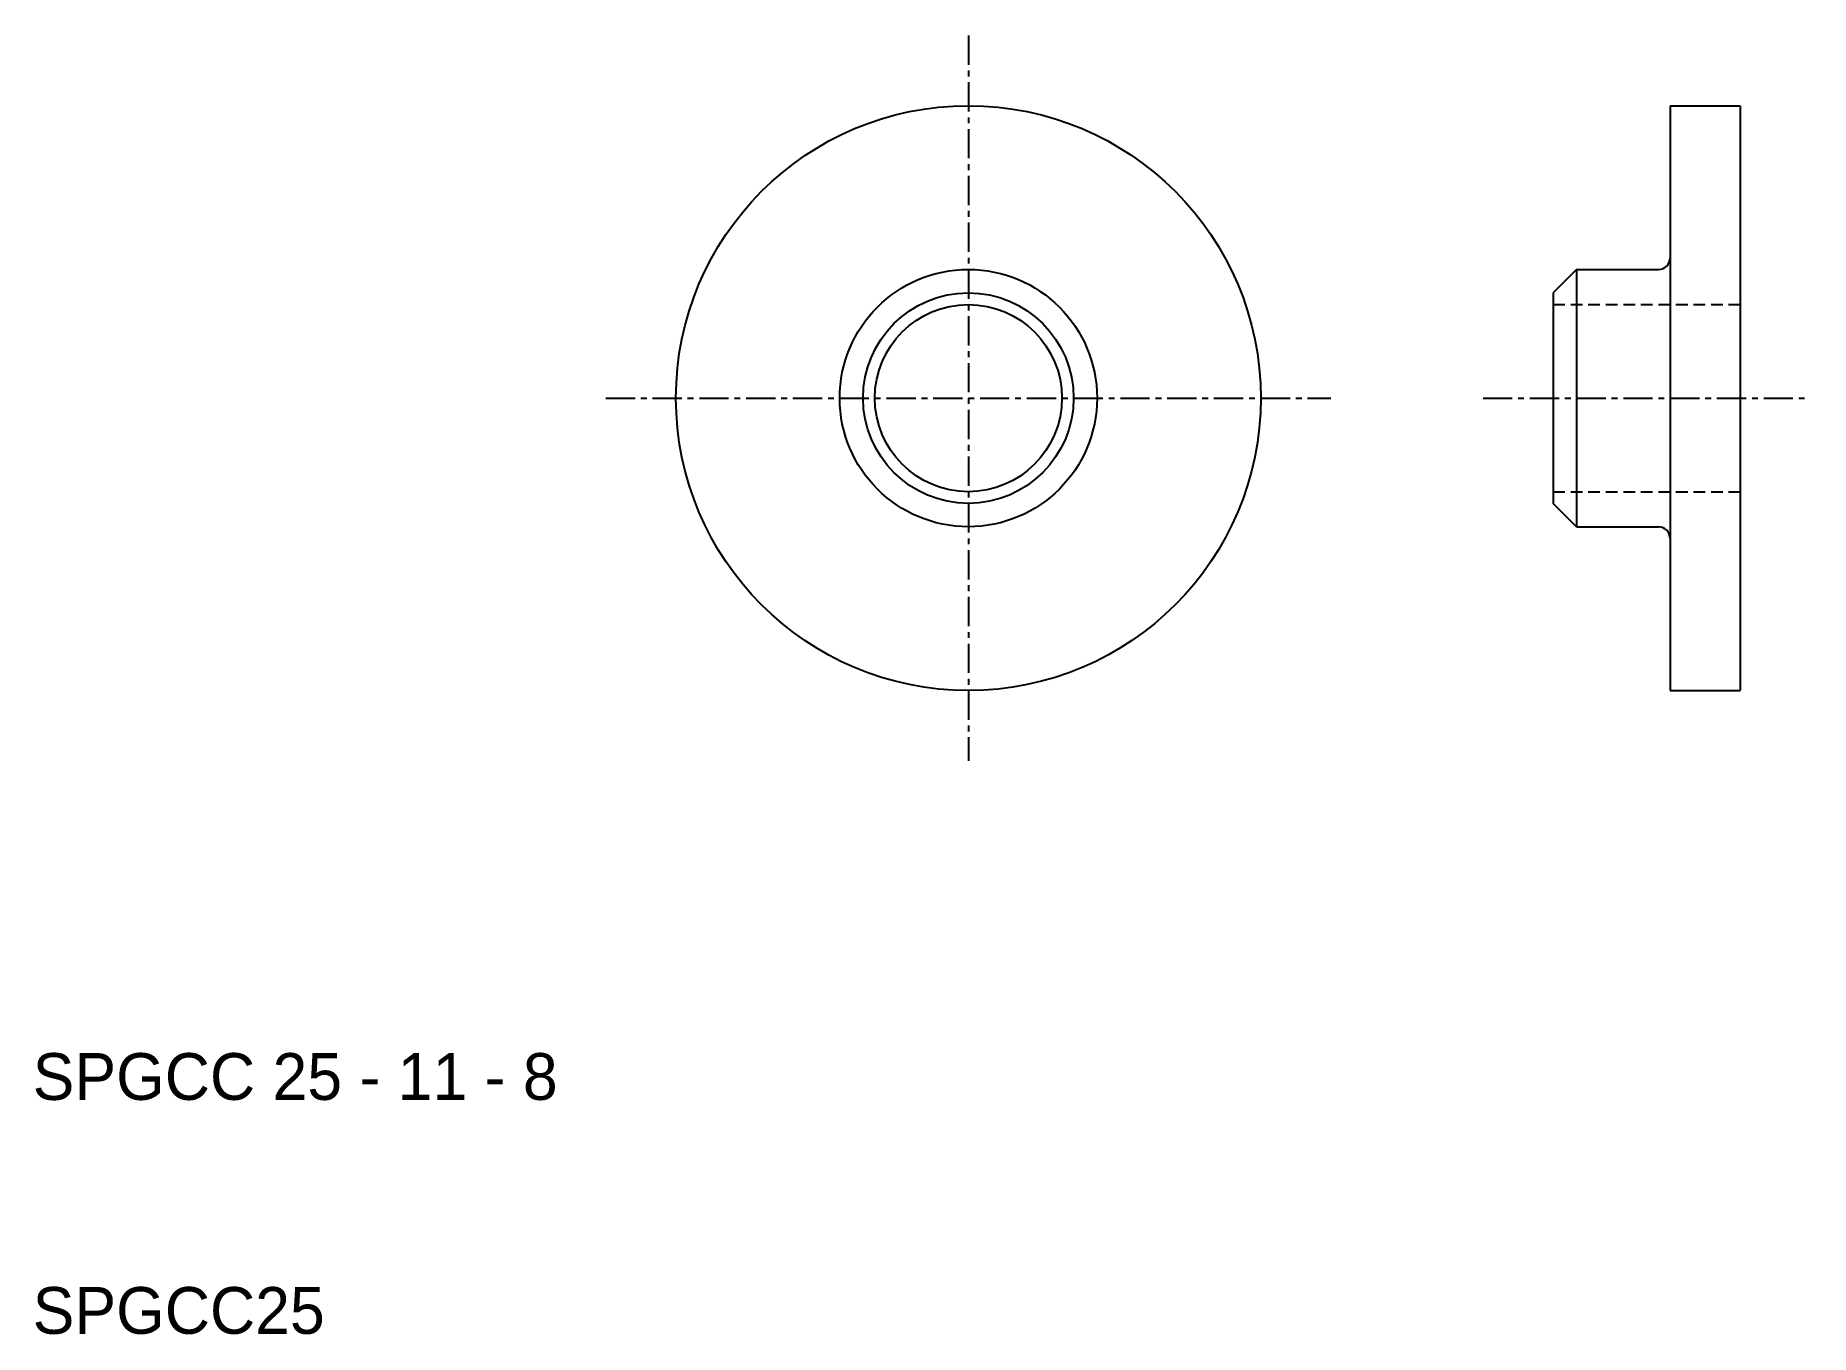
# Model space of a CAD drawing. Extents: x 10.1 to 86, y 10 to 65.5.
import ezdxf

# ---------------------------------------------------------------- set-up
doc = ezdxf.new("R2010")
doc.units = 0
doc.linetypes.add('CENTER', pattern=[2, 1.25, -0.25, 0.25, -0.25])
doc.linetypes.add('DASHED', pattern=[0.75, 0.5, -0.25])
doc.layers.get('0').update_dxf_attribs({"linetype": 'CONTINUOUS'})
doc.layers.add('CENTER', color=1, linetype='CENTER')

msp = doc.modelspace()

# ---------------------------------------------------------------- linework, layer by layer
at = {"color": 7, "linetype": 'CONTINUOUS'}
for p, q in [((80, 62.5), (80, 37.5)), ((80, 62.5), (83, 62.5)), ((83, 62.5), (83, 37.5)), ((76, 55.5), (75, 54.5)), ((76, 55.5), (79.5, 55.5)), ((76, 55.5), (76, 44.5)), ((75, 54.5), (75, 45.5)), ((76, 44.5), (75, 45.5)), ((76, 44.5), (79.5, 44.5)), ((80, 37.5), (83, 37.5))]:
    msp.add_line(p, q, dxfattribs=at)
at = {"color": 3, "linetype": 'DASHED'}
for p, q in [((75, 54), (83, 54)), ((75, 46), (83, 46))]:
    msp.add_line(p, q, dxfattribs=at)
at = {"color": 7, "linetype": 'CONTINUOUS'}
for radius in [12.5, 5.5, 4.5, 4]:
    msp.add_circle((50, 50), radius, dxfattribs=at)
for centre, start, end in [((79.5, 56), 270, 0), ((79.5, 44), 0, 90)]:
    msp.add_arc(centre, 0.5, start, end, dxfattribs=at)
at = {"layer": 'CENTER', "color": 1, "linetype": 'CENTER'}
for p, q in [((50, 65.5), (50, 34.5)), ((34.5, 50), (65.5, 50)), ((72, 50), (86, 50))]:
    msp.add_line(p, q, dxfattribs=at)

# ---------------------------------------------------------------- texts
at = {"color": 7, "linetype": 'CONTINUOUS'}
for s, p in [('SPGCC 25 - 11 - 8', (10, 20)), ('SPGCC25', (10, 10))]:
    msp.add_text(s, height=2, dxfattribs=at).set_placement(p)

doc.saveas('drawing.dxf')
